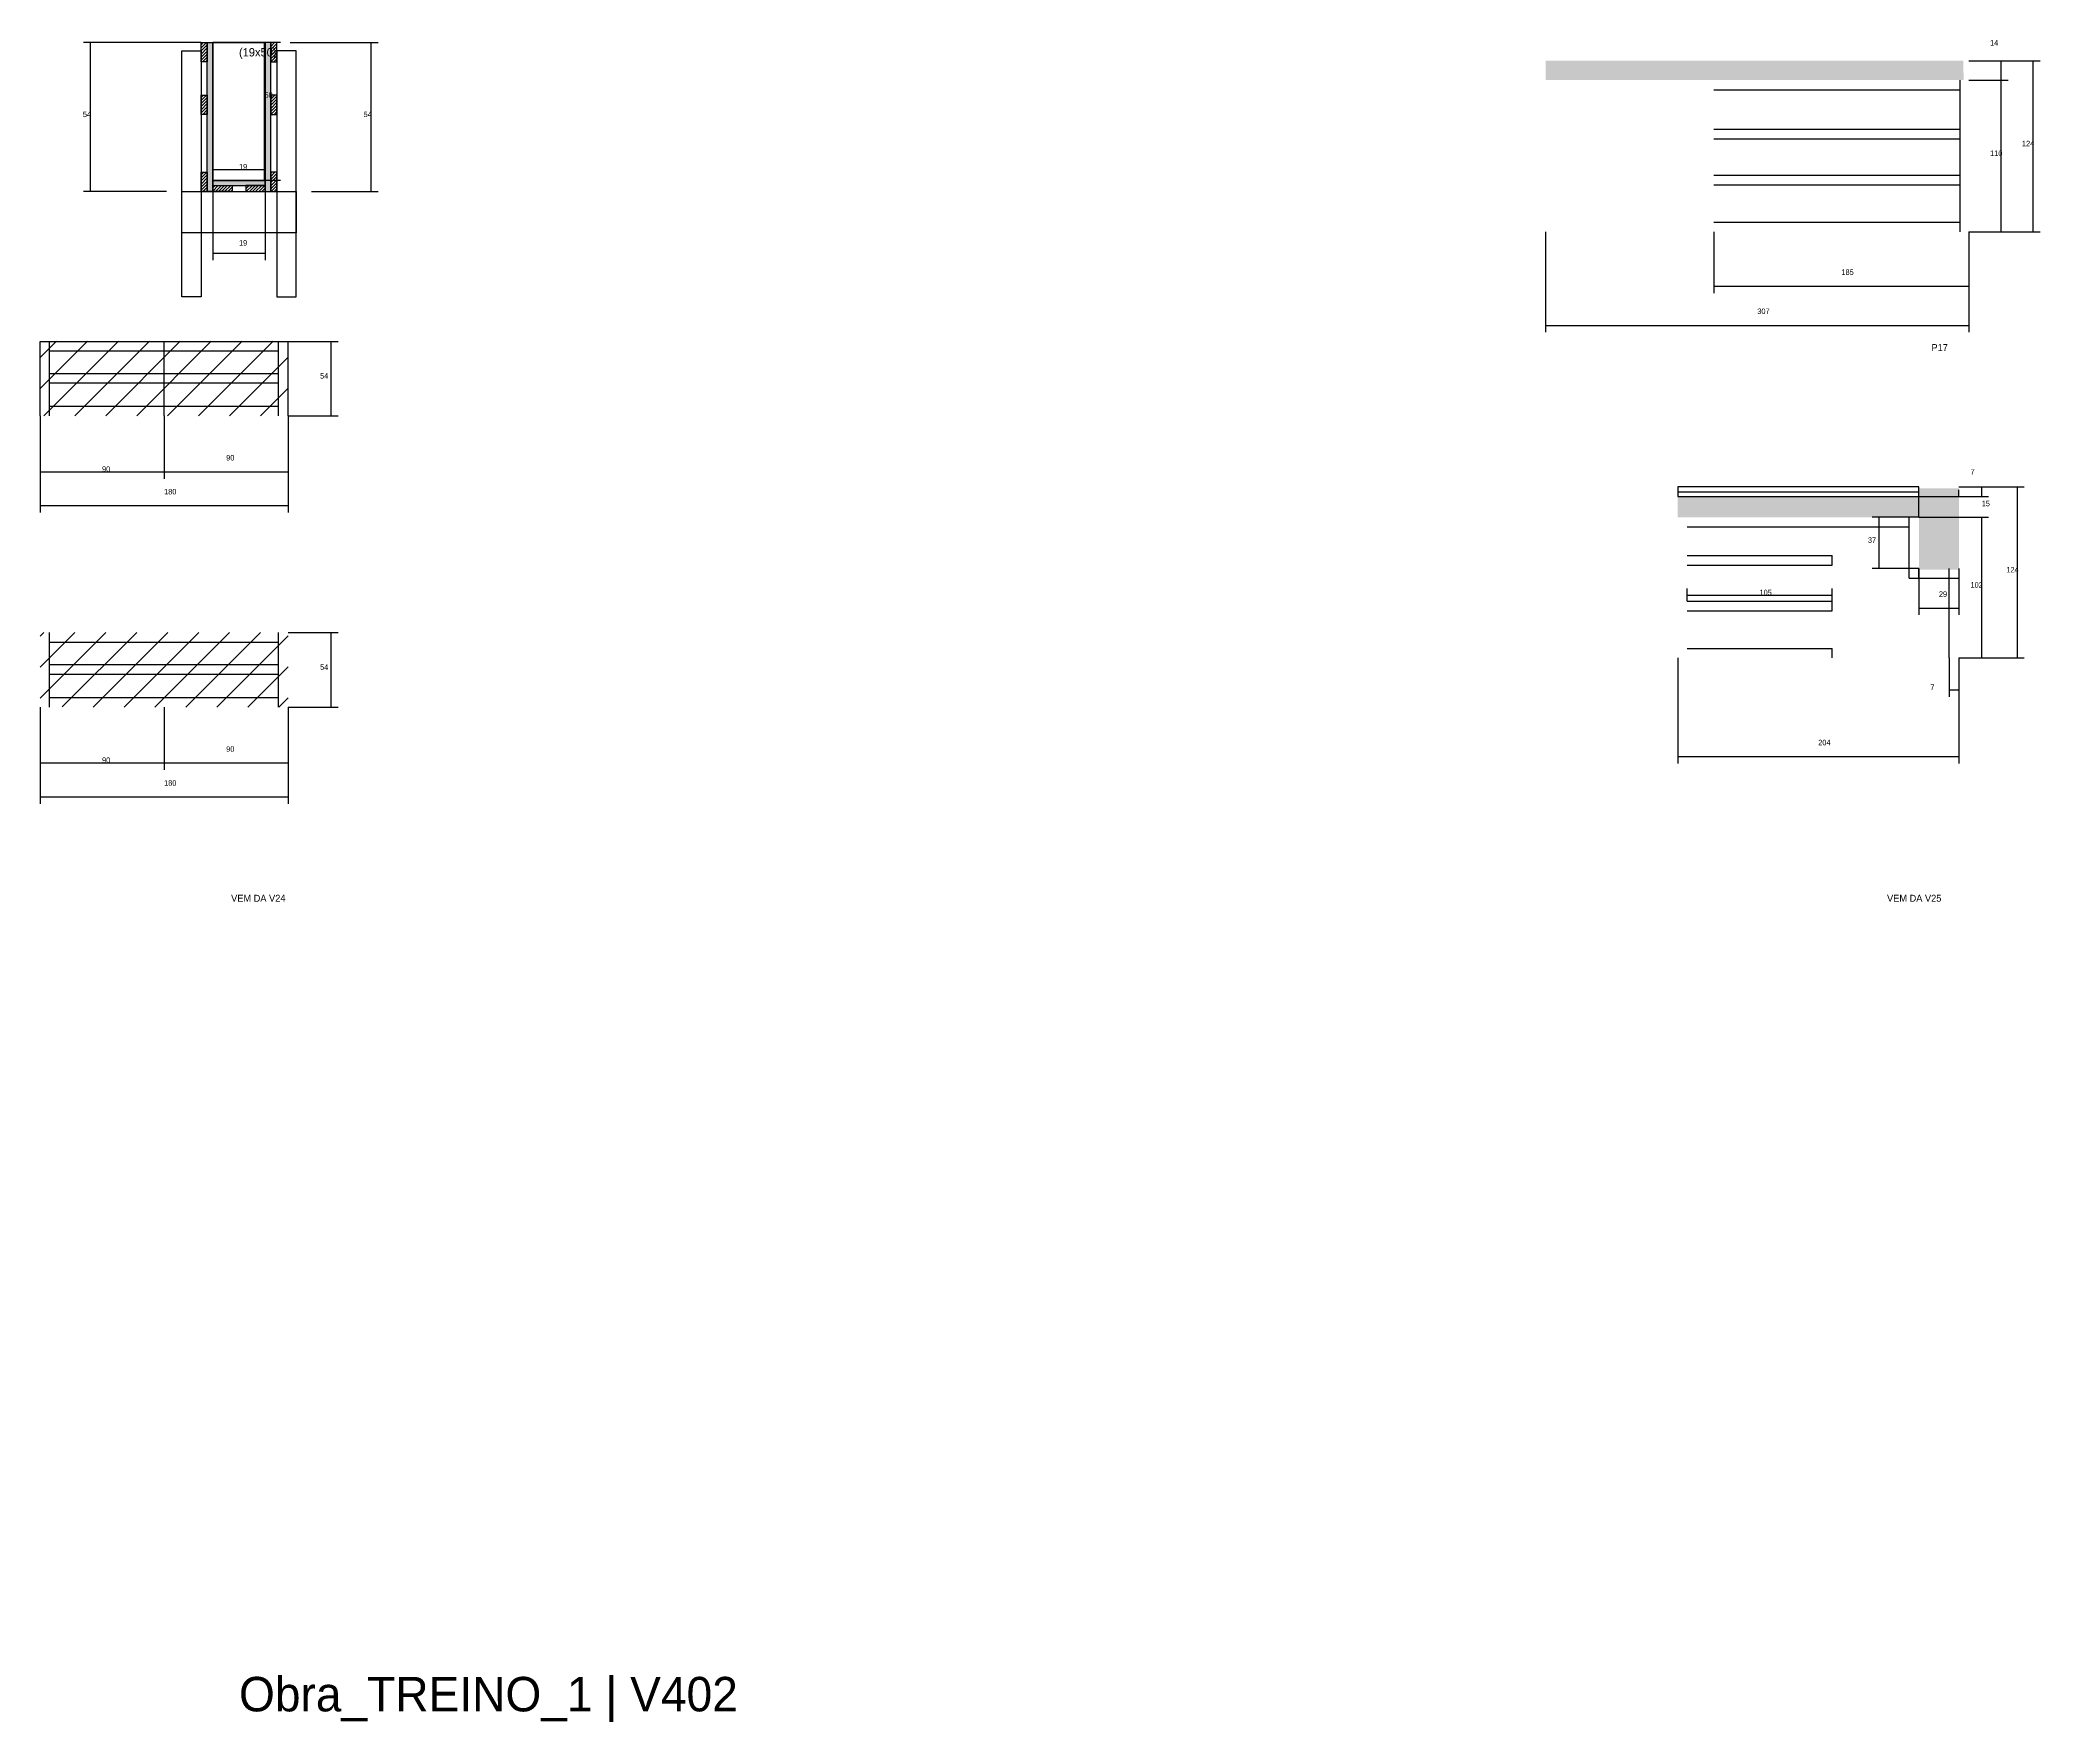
# Model space of a CAD drawing. Header units: metres. Extents: x -65046 to 21926, y -45195 to 1016.
# Drawn here: x 1456 to 2906, y -5618 to -4398 of the extents above; entities that cross this region are included whole.
import ezdxf

# ---------------------------------------------------------------- set-up
doc = ezdxf.new("R2010")
doc.units = ezdxf.units.M
for name, color, linetype in [('CONCRETO', 251, 'Continuous'), ('COTA', 241, 'Continuous'), ('Hachura', 253, 'Continuous'), ('LABEL_ID', 3, 'Continuous'), ('Madeira', 126, 'Continuous'), ('NOMENCLATURA', 7, 'Continuous'), ('Painéis', 200, 'Continuous'), ('REAPROVEITAMENTO', 251, 'Continuous'), ('SARR_2.2x7', 40, 'Continuous'), ('SARR_3.5x7', 81, 'Continuous'), ('Texto Seção', 7, 'Continuous')]:
    doc.layers.add(name, color=color, linetype=linetype)

msp = doc.modelspace()

# ---------------------------------------------------------------- hatches: boundary and pattern name
at = {"layer": 'COTA'}
h = msp.add_hatch(dxfattribs=at)
h.set_pattern_fill('AR-CONC', scale=0.03)
h.paths.add_polyline_path([(2547.5, -4413.2), (2547.5, -4427.2), (2547.5, -4427.2), (2850.6, -4427.2), (2850.6, -4427.2), (2850.4, -4413.2), (2850.4, -4413.2), (2547.5, -4413.2)])
h = msp.add_hatch(dxfattribs=at)
h.set_pattern_fill('AR-CONC', scale=0.03)
h.paths.add_polyline_path([(2818.2, -4782.2), (2818.2, -4744.2), (2818.2, -4744.2), (2643.3, -4744.2), (2643.3, -4744.2), (2643.3, -4729.2), (2643.3, -4729.2), (2818.2, -4729.2), (2818.2, -4729.2), (2818.2, -4723.2), (2818.2, -4723.2), (2847.2, -4723.2), (2847.2, -4723.2), (2847.2, -4782.2), (2847.2, -4782.2), (2818.2, -4782.2)])
at = {"layer": 'Hachura'}
h = msp.add_hatch(dxfattribs=at)
h.set_pattern_fill('ANSI31', scale=0.5)
h.paths.add_polyline_path([(1577, -4414), (1572.6, -4414), (1572.6, -4414), (1572.6, -4400), (1572.6, -4400), (1577, -4400), (1577, -4400), (1577, -4414)])
h = msp.add_hatch(color=8, dxfattribs=at)
h.dxf.hatch_style = 1
h.paths.add_polyline_path([(1581, -4400), (1577, -4400), (1577, -4400), (1577, -4508), (1577, -4508), (1581, -4508), (1581, -4508), (1581, -4400)])
h = msp.add_hatch(color=8, dxfattribs=at)
h.dxf.hatch_style = 1
h.paths.add_polyline_path([(1623, -4400), (1619, -4400), (1619, -4400), (1619, -4508), (1619, -4508), (1623, -4508), (1623, -4508), (1623, -4400)])
h = msp.add_hatch(dxfattribs=at)
h.set_pattern_fill('ANSI31', scale=0.5)
h.paths.add_polyline_path([(1623, -4414), (1627.4, -4414), (1627.4, -4414), (1627.4, -4400), (1627.4, -4400), (1623, -4400), (1623, -4400), (1623, -4414)])
h = msp.add_hatch(dxfattribs=at)
h.set_pattern_fill('ANSI31', scale=0.5)
h.paths.add_polyline_path([(1577, -4452), (1572.6, -4452), (1572.6, -4452), (1572.6, -4438), (1572.6, -4438), (1577, -4438), (1577, -4438), (1577, -4452)])
h = msp.add_hatch(dxfattribs=at)
h.set_pattern_fill('ANSI31', scale=0.5)
h.paths.add_polyline_path([(1623, -4452), (1627.4, -4452), (1627.4, -4452), (1627.4, -4438), (1627.4, -4438), (1623, -4438), (1623, -4438), (1623, -4452)])
h = msp.add_hatch(dxfattribs=at)
h.set_pattern_fill('ANSI31', scale=0.5)
h.paths.add_polyline_path([(1577, -4508), (1572.6, -4508), (1572.6, -4508), (1572.6, -4494), (1572.6, -4494), (1577, -4494), (1577, -4494), (1577, -4508)])
h = msp.add_hatch(dxfattribs=at)
h.set_pattern_fill('ANSI31', scale=0.5)
h.paths.add_polyline_path([(1623, -4508), (1627.4, -4508), (1627.4, -4508), (1627.4, -4494), (1627.4, -4494), (1623, -4494), (1623, -4494), (1623, -4508)])
h = msp.add_hatch(color=8, dxfattribs=at)
h.dxf.hatch_style = 1
h.paths.add_polyline_path([(1619, -4503.6), (1619, -4500), (1619, -4500), (1581, -4500), (1581, -4500), (1581, -4503.6), (1581, -4503.6), (1619, -4503.6)])
h = msp.add_hatch(dxfattribs=at)
h.set_pattern_fill('ANSI31', scale=0.5)
h.paths.add_polyline_path([(1581, -4508), (1581, -4503.6), (1581, -4503.6), (1595, -4503.6), (1595, -4503.6), (1595, -4508), (1595, -4508), (1581, -4508)])
h = msp.add_hatch(dxfattribs=at)
h.set_pattern_fill('ANSI31', scale=0.5)
h.paths.add_polyline_path([(1619, -4508), (1619, -4503.6), (1619, -4503.6), (1605, -4503.6), (1605, -4503.6), (1605, -4508), (1605, -4508), (1619, -4508)])
at = {"layer": 'REAPROVEITAMENTO'}
h = msp.add_hatch(dxfattribs=at)
h.set_pattern_fill('ANSI31', scale=5)
h.paths.add_polyline_path([(1635.7, -4670.7), (1635.7, -4616.6), (1635.7, -4616.6), (1455.7, -4616.4), (1455.7, -4616.4), (1455.7, -4670.5), (1455.7, -4670.5), (1635.7, -4670.7)])
h = msp.add_hatch(dxfattribs=at)
h.set_pattern_fill('ANSI31', scale=5)
h.paths.add_polyline_path([(1635.7, -4881.9), (1635.7, -4827.7), (1635.7, -4827.7), (1455.7, -4827.6), (1455.7, -4827.6), (1455.7, -4881.7), (1455.7, -4881.7), (1635.7, -4881.9)])

# ---------------------------------------------------------------- linework, layer by layer
at = {"layer": 'CONCRETO'}
for points in [[(1581, -4400), (1581, -4400), (1619, -4400), (1619, -4428), (1619, -4428), (1619, -4500), (1581, -4500), (1581, -4400)], [(1581, -4500), (1619, -4500), (1619, -4400), (1581, -4400)]]:
    msp.add_lwpolyline(points, close=True, dxfattribs=at)
at = {"layer": 'COTA'}
for p, q in [((1572.6, -4400), (1487.3, -4400)), ((1492.3, -4508), (1492.3, -4400)), ((1630, -4400), (1613.5, -4400)), ((1618.5, -4500), (1618.5, -4400)), ((1637, -4400), (1700.9, -4400)), ((1695.9, -4508), (1695.9, -4400)), ((2854.5, -4413.2), (2882.9, -4413.2)), ((2854.5, -4413.2), (2906, -4413.2)), ((2877.9, -4427.2), (2877.9, -4413.2)), ((2901, -4537.2), (2901, -4413.2)), ((2854.5, -4427.2), (2882.9, -4427.2)), ((2854.5, -4427.2), (2882.9, -4427.2)), ((2877.9, -4537.2), (2877.9, -4427.2)), ((1581, -4508), (1581, -4487)), ((1581, -4492), (1619, -4492)), ((1619, -4508), (1619, -4487)), ((1547.4, -4508), (1487.3, -4508)), ((1581, -4508), (1581, -4557.7)), ((1630, -4500), (1613.5, -4500)), ((1619, -4508), (1619, -4557.7)), ((1652.6, -4508), (1700.9, -4508)), ((2547.5, -4537.2), (2547.5, -4610)), ((2669.5, -4537.2), (2669.5, -4581.6)), ((2854.5, -4537.2), (2854.5, -4581.6)), ((2854.5, -4537.2), (2854.5, -4610)), ((2854.5, -4537.2), (2882.9, -4537.2)), ((2854.5, -4537.2), (2906, -4537.2)), ((1581, -4552.7), (1619, -4552.7)), ((2669.5, -4576.6), (2854.5, -4576.6)), ((2547.5, -4605), (2854.5, -4605)), ((1635.7, -4616.6), (1671.9, -4616.6)), ((1666.9, -4670.6), (1666.9, -4616.6)), ((1455.7, -4670.6), (1455.7, -4716.2)), ((1455.7, -4670.6), (1455.7, -4740.7)), ((1545.7, -4670.6), (1545.7, -4716.2)), ((1545.7, -4670.6), (1545.7, -4716.2)), ((1635.7, -4670.6), (1635.7, -4716.2)), ((1635.7, -4670.6), (1635.7, -4740.7)), ((1635.7, -4670.6), (1671.9, -4670.6)), ((1455.7, -4711.2), (1545.7, -4711.2)), ((1545.7, -4711.2), (1635.7, -4711.2)), ((2818.2, -4744.2), (2818.2, -4724.2)), ((2847.2, -4722.2), (2868.7, -4722.2)), ((2847.2, -4729.2), (2847.2, -4724.2)), ((2863.7, -4729.2), (2863.7, -4722.2)), ((1455.7, -4735.7), (1635.7, -4735.7)), ((2818.2, -4729.2), (2847.2, -4729.2)), ((2847.2, -4729.2), (2868.7, -4729.2)), ((2818.2, -4744.2), (2868.7, -4744.2)), ((2863.7, -4846.2), (2863.7, -4744.2)), ((1635.7, -4827.8), (1671.9, -4827.8)), ((1666.9, -4881.8), (1666.9, -4827.8)), ((2643.3, -4846.2), (2643.3, -4922.6)), ((2840.2, -4846.2), (2840.2, -4874.4)), ((2847.2, -4846.2), (2847.2, -4922.6)), ((2847.2, -4846.2), (2868.7, -4846.2)), ((2847.2, -4846.2), (2847.2, -4874.4)), ((2840.2, -4869.4), (2847.2, -4869.4)), ((1455.7, -4881.8), (1455.7, -4927.3)), ((1455.7, -4881.8), (1455.7, -4951.9)), ((1545.7, -4881.8), (1545.7, -4927.3)), ((1545.7, -4881.8), (1545.7, -4927.3)), ((1635.7, -4881.8), (1635.7, -4927.3)), ((1635.7, -4881.8), (1635.7, -4951.9)), ((1635.7, -4881.8), (1671.9, -4881.8)), ((1455.7, -4922.3), (1545.7, -4922.3)), ((1545.7, -4922.3), (1635.7, -4922.3)), ((2643.3, -4917.6), (2847.2, -4917.6)), ((1455.7, -4946.9), (1635.7, -4946.9))]:
    msp.add_line(p, q, dxfattribs=at)
at = {"layer": 'Madeira'}
for points in [[(1577, -4414), (1572.6, -4414), (1572.6, -4400), (1577, -4400)], [(1623, -4414), (1627.4, -4414), (1627.4, -4400), (1623, -4400)], [(1577, -4452), (1572.6, -4452), (1572.6, -4438), (1577, -4438)], [(1623, -4452), (1627.4, -4452), (1627.4, -4438), (1623, -4438)], [(1577, -4508), (1572.6, -4508), (1572.6, -4494), (1577, -4494)], [(1623, -4508), (1627.4, -4508), (1627.4, -4494), (1623, -4494)], [(1581, -4508), (1581, -4503.6), (1595, -4503.6), (1595, -4508)], [(1619, -4508), (1619, -4503.6), (1605, -4503.6), (1605, -4508)]]:
    msp.add_lwpolyline(points, close=True, dxfattribs=at)
at = {"layer": 'Painéis'}
for p, q in [((1581, -4508), (1581, -4400)), ((1619, -4508), (1619, -4400)), ((1581, -4500), (1619, -4500)), ((1581, -4503.6), (1581, -4500)), ((1619, -4503.6), (1619, -4500)), ((1455.7, -4616.6), (1635.7, -4616.6)), ((1455.7, -4670.6), (1455.7, -4616.6)), ((1545.7, -4670.6), (1545.7, -4616.6)), ((1635.7, -4670.6), (1635.7, -4616.6)), ((2847.2, -4722.2), (2894.6, -4722.2)), ((2889.6, -4846.2), (2889.6, -4722.2)), ((2818.2, -4744.2), (2784.4, -4744.2)), ((2789.4, -4781.2), (2789.4, -4744.2)), ((2818.2, -4781.2), (2784.4, -4781.2)), ((2818.2, -4781.2), (2818.2, -4815)), ((2847.2, -4781.2), (2847.2, -4815)), ((2650.2, -4805.1), (2650.2, -4795.7)), ((2755.2, -4808.6), (2755.2, -4795.7)), ((2650.2, -4800.7), (2755.2, -4800.7)), ((2818.2, -4810), (2847.2, -4810)), ((2847.2, -4846.2), (2894.6, -4846.2))]:
    msp.add_line(p, q, dxfattribs=at)
for points in [[(1577, -4400), (1581, -4400), (1581, -4508), (1577, -4508)], [(1623, -4400), (1619, -4400), (1619, -4508), (1623, -4508)], [(1619, -4503.6), (1619, -4500), (1581, -4500), (1581, -4503.6)], [(2643.3, -4729.2), (2818.2, -4729.2), (2818.2, -4722.2), (2643.3, -4722.2)]]:
    msp.add_lwpolyline(points, close=True, dxfattribs=at)
at = {"layer": 'SARR_2.2x7'}
for p, q in [((2669.5, -4434.2), (2848, -4434.2)), ((2848, -4537.2), (2848, -4427.2)), ((2669.5, -4462.8), (2848, -4462.8)), ((2669.5, -4469.8), (2848, -4469.8)), ((2669.5, -4496.1), (2848, -4496.1)), ((2669.5, -4503.1), (2848, -4503.1)), ((2669.5, -4530.2), (2848, -4530.2)), ((1462.7, -4670.6), (1462.7, -4616.6)), ((1462.7, -4623.6), (1545.7, -4623.6)), ((1545.7, -4623.6), (1628.7, -4623.6)), ((1628.7, -4670.6), (1628.7, -4616.6)), ((1462.7, -4639.8), (1545.7, -4639.8)), ((1545.7, -4639.8), (1628.7, -4639.8)), ((1462.7, -4646.8), (1545.7, -4646.8)), ((1545.7, -4646.8), (1628.7, -4646.8)), ((1462.7, -4663.6), (1545.7, -4663.6)), ((1545.7, -4663.6), (1628.7, -4663.6)), ((2643.3, -4725.7), (2818.2, -4725.7)), ((2650.2, -4751.2), (2811.2, -4751.2)), ((2811.2, -4788.2), (2811.2, -4744.2)), ((2650.2, -4771.8), (2755.2, -4771.8)), ((2650.2, -4778.8), (2755.2, -4778.8)), ((2755.2, -4778.8), (2755.2, -4771.8)), ((2818.2, -4788.2), (2818.2, -4781.2)), ((2840.2, -4846.2), (2840.2, -4781.2)), ((2811.2, -4788.2), (2818.2, -4788.2)), ((2818.2, -4788.2), (2847.2, -4788.2)), ((2650.2, -4805.1), (2755.2, -4805.1)), ((2650.2, -4812.1), (2755.2, -4812.1)), ((2755.2, -4812.1), (2755.2, -4805.1)), ((1462.7, -4881.8), (1462.7, -4827.8)), ((1628.7, -4881.8), (1628.7, -4827.8)), ((1462.7, -4834.8), (1545.7, -4834.8)), ((1545.7, -4834.8), (1628.7, -4834.8)), ((2650.2, -4839.2), (2755.2, -4839.2)), ((2755.2, -4846.2), (2755.2, -4839.2)), ((1462.7, -4851), (1545.7, -4851)), ((1462.7, -4858), (1545.7, -4858)), ((1545.7, -4851), (1628.7, -4851)), ((1545.7, -4858), (1628.7, -4858)), ((1462.7, -4874.8), (1545.7, -4874.8)), ((1545.7, -4874.8), (1628.7, -4874.8))]:
    msp.add_line(p, q, dxfattribs=at)
at = {"layer": 'SARR_3.5x7'}
for points in [[(1558.6, -4406), (1572.6, -4406), (1572.6, -4584.4), (1558.6, -4584.4)], [(1641.4, -4406), (1627.4, -4406), (1627.4, -4584.4), (1641.4, -4584.4)], [(1558.6, -4508), (1641.4, -4508), (1641.4, -4538), (1558.6, -4538)]]:
    msp.add_lwpolyline(points, close=True, dxfattribs=at)

# ---------------------------------------------------------------- texts
at = {"layer": 'COTA'}
for s, p in [('14', (2869.8, -4402.1)), ('50', (1618.5, -4440)), ('54', (1486.8, -4454)), ('54', (1690.4, -4454)), ('110', (2869.8, -4482.2)), ('124', (2892.9, -4475.2)), ('19', (1600, -4492)), ('19', (1600, -4547.2)), ('185', (2762, -4568.4)), ('307', (2701, -4596.8)), ('54', (1658.8, -4643.6)), ('90', (1590.7, -4703)), ('90', (1500.7, -4711.2)), ('7', (2855.6, -4713.3)), ('180', (1545.7, -4727.6)), ('15', (2863.7, -4736.2)), ('102', (2855.6, -4795.2)), ('54', (1658.8, -4854.8)), ('7', (2826.5, -4869.4)), ('90', (1590.7, -4914.2)), ('204', (2745.2, -4909.5)), ('90', (1500.7, -4922.3)), ('180', (1545.7, -4938.8))]:
    msp.add_text(s, height=4, dxfattribs=at).set_placement(p)
at = {"layer": 'LABEL_ID'}
msp.add_text('Obra_TREINO_1 | V402', height=25, dxfattribs=at).set_placement((1600, -5610))
at = {"layer": 'NOMENCLATURA'}
msp.add_text('P17', height=5, dxfattribs=at).set_placement((2827.3, -4623.6))
at = {"layer": 'Painéis'}
for s, p in [('37', (2781.2, -4762.7)), ('124', (2881.6, -4784.2)), ('105', (2702.6, -4800.7)), ('29', (2832.7, -4801.9))]:
    msp.add_text(s, height=4, dxfattribs=at).set_placement(p)
at = {"layer": 'Texto Seção'}
for s, height, p in [('(19x50)', 6, (1600, -4410)), ('VEM DA V24', 5, (1594.3, -5022.9)), ('VEM DA V25', 5, (2795.1, -5022.9))]:
    msp.add_text(s, height=height, dxfattribs=at).set_placement(p)

doc.saveas('drawing.dxf')
